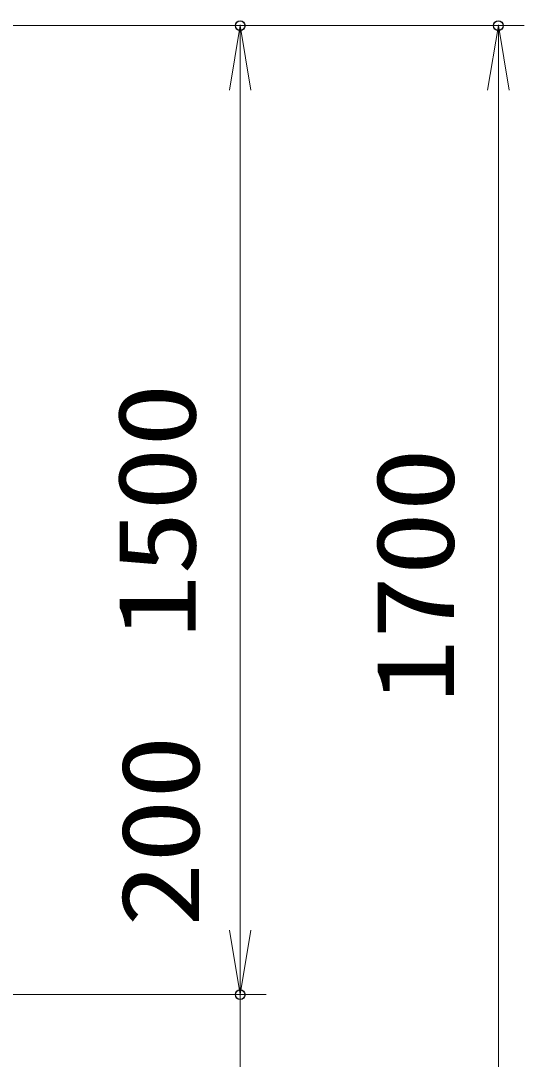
# Model space of a CAD drawing. Units: millimetres at full size. Extents: x -11880 to 11880, y -8400 to 8400.
# Drawn here: x 6845 to 7625, y -973 to 635 of the extents above; entities that cross this region are included whole.
import ezdxf
from ezdxf.enums import TextEntityAlignment as Align

# ---------------------------------------------------------------- set-up
doc = ezdxf.new("R2010")
doc.units = ezdxf.units.MM
doc.header["$LTSCALE"] = 30
doc.header["$PDMODE"] = 32
doc.header["$PDSIZE"] = 15
doc.layers.add('0-4_寸法線', color=4, linetype='Continuous', lineweight=18)
doc.layers.add('0-5_0', color=7, linetype='Continuous', lineweight=18)
doc.layers.add('0-6_Defpoints', color=7, linetype='Continuous')
doc.styles.add('ＭＳ ゴシック', font='')
doc.styles.get('ＭＳ ゴシック').set_extended_font_data('MS Gothic')

# ---------------------------------------------------------------- blocks, each defined once
blk = doc.blocks.new('_Open')
at = {"layer": '0-5_0', "color": 4}
blk.add_line((-30, 5), (0, 0), dxfattribs=at)
blk.add_lwpolyline([(-30, -5), (0, 0), (-30, 0)], dxfattribs=at)

msp = doc.modelspace()

# ---------------------------------------------------------------- linework, layer by layer
at = {"layer": '0-4_寸法線'}
for p, q in [((4898.04, 627.03), (7225.27, 627.03)), ((4898.04, 627.03), (7625.27, 627.03)), ((7185.27, -872.97), (7185.27, 627.03)), ((7585.27, -1072.97), (7585.27, 627.03)), ((7185.27, -772.97), (7185.27, -672.97)), ((5628.04, -872.97), (7225.27, -872.97)), ((5628.04, -872.97), (7225.27, -872.97)), ((7185.27, -1072.97), (7185.27, -872.97))]:
    msp.add_line(p, q, dxfattribs=at)
at = {"layer": '0-6_Defpoints'}
for p in [(7185.27, 627.03), (7585.27, 627.03), (7185.27, -872.97)]:
    msp.add_point(p, dxfattribs=at)

# ---------------------------------------------------------------- block references
at = {"layer": '0-4_寸法線', "xscale": 3.333333, "yscale": 3.333333}
for p, rotation in [((7185.27, 627.03), 90), ((7585.27, 627.03), 90), ((7185.27, -872.97), 270), ((7185.27, -872.97), 270)]:
    msp.add_blockref('_Open', p, dxfattribs=dict(at, rotation=rotation))

# ---------------------------------------------------------------- texts
at = {"layer": '0-4_寸法線', "color": 254, "style": 'ＭＳ ゴシック', "width": 1.2}
for s, p in [('1500', (7152.58, -322.17)), ('1700', (7552.58, -422.17)), ('200', (7158.08, -768.11))]:
    msp.add_text(s, height=121.2, rotation=90, dxfattribs=at).set_placement(p, align=Align.BOTTOM_LEFT)

doc.saveas('drawing.dxf')
